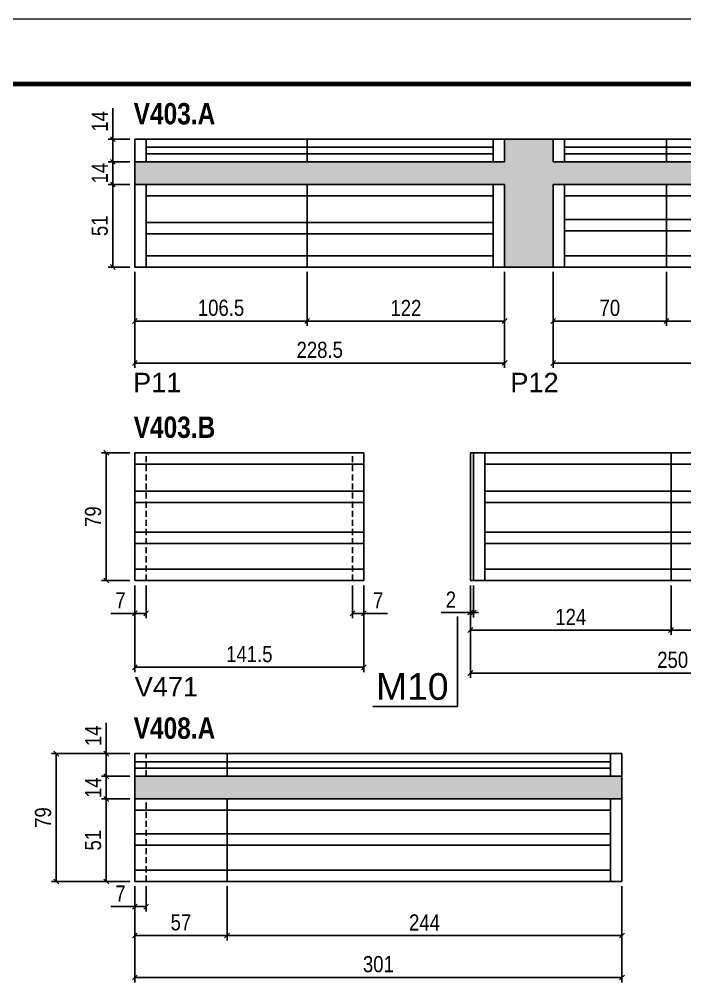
# Model space of a CAD drawing. Extents: x 3309 to 9563, y -2522 to 14608.
# Drawn here: x 5314 to 5725, y 12863 to 13459 of the extents above; entities that cross this region are included whole.
import ezdxf

# ---------------------------------------------------------------- set-up
doc = ezdxf.new("R2010")
doc.units = 0
doc.linetypes.add('DASHED', pattern=[0.75, 0.5, -0.25])
doc.linetypes.add('HIDDEN', pattern=[0.375, 0.25, -0.125])
for name, color, linetype in [('5', 5, 'Continuous'), ('COTA', 241, 'Continuous'), ('NOMENCLATURA', 7, 'Continuous'), ('Painéis', 200, 'Continuous'), ('SARR_2.2x7', 40, 'Continuous'), ('SARR_EDITAR', 141, 'Continuous')]:
    doc.layers.add(name, color=color, linetype=linetype)
doc.layers.add('Folhas', color=255, linetype='Continuous', lineweight=9)
doc.layers.add('SARRAFO DE PRESSAO', color=251, linetype='DASHED', lineweight=9)
doc.styles.add('COTA TECNICA', font='techl___.ttf', dxfattribs={"height": 10})
doc.styles.get("Standard").update_dxf_attribs({"font": 'arial.ttf'})
doc.styles.add('TECNICA', font='techb___.ttf', dxfattribs={"height": 10})
doc.dimstyles.new('PAINEL', dxfattribs={"dimtxt": 10, "dimasz": 3, "dimexe": 3, "dimexo": 3, "dimgap": 3, "dimtad": 1, "dimdec": 1, "dimzin": 12, "dimdsep": 46, "dimtxsty": 'COTA TECNICA', "dimblk1": 'OBLIQUE', "dimblk2": 'OBLIQUE', "dimsah": 1, "dimcen": 0.9, "dimclrd": 4, "dimclre": 4, "dimclrt": 240, "dimadec": 1, "dimazin": 3, "dimtfac": 1, "dimtdec": 1, "dimtmove": 0, "dimatfit": 3, "dimfxl": 1, "dimtolj": 1, "dimtzin": 12, "dimarcsym": 0})

# ---------------------------------------------------------------- blocks, each defined once
blk = doc.blocks.new('9999999999')
at = {"layer": 'Folhas'}
blk.add_lwpolyline([(98138.98, 34190.21), (99623.98, 34190.21), (99623.98, 35240.21), (98138.98, 35240.21)], close=True, dxfattribs=at)
at = {"layer": 'Folhas', "color": 30, "const_width": 3}
blk.add_lwpolyline([(98213.98, 34230.21), (99583.98, 34230.21), (99583.98, 35200.21), (98213.98, 35200.21)], close=True, dxfattribs=at)
blk = doc.blocks.new('_Oblique')
at = {"color": 0, "linetype": 'ByBlock', "lineweight": -2}
blk.add_line((-0.5, -0.5), (0.5, 0.5), dxfattribs=at)
blk = doc.blocks.new('*D40')
at = {"layer": 'COTA', "color": 4, "lineweight": -2, "transparency": 16777216}
for p, q in [((5643.45, 13303.18), (5643.45, 13243.8)), ((5837.45, 13303.18), (5837.45, 13243.8)), ((5837.45, 13246.8), (5643.45, 13246.8))]:
    blk.add_line(p, q, dxfattribs=at)
at = {"layer": 'Defpoints', "color": 0, "transparency": 16777216}
for p in [(5643.45, 13306.18), (5837.45, 13306.18), (5643.45, 13246.8)]:
    blk.add_point(p, dxfattribs=at)
at = {"layer": 'COTA', "color": 4, "lineweight": -2, "transparency": 16777216, "xscale": 3, "yscale": 3, "zscale": 3, "rotation": 180}
blk.add_blockref('_Oblique', (5643.45, 13246.8), dxfattribs=at)
at = {"layer": 'COTA', "color": 4, "lineweight": -2, "transparency": 16777216, "xscale": 3, "yscale": 3, "zscale": 3}
blk.add_blockref('_Oblique', (5837.45, 13246.8), dxfattribs=at)
at = {"layer": 'COTA', "color": 240, "transparency": 16777216, "insert": (5740.45, 13254.9), "char_height": 10, "attachment_point": 5, "style": 'COTA TECNICA'}
blk.add_mtext('\\A1;194', dxfattribs=at)
blk = doc.blocks.new('*D45')
at = {"layer": 'COTA', "color": 4, "lineweight": -2, "transparency": 16777216}
for p, q in [((5713.45, 13303.18), (5713.45, 13269.79)), ((5837.45, 13303.18), (5837.45, 13269.79)), ((5837.45, 13272.79), (5713.45, 13272.79))]:
    blk.add_line(p, q, dxfattribs=at)
at = {"layer": 'Defpoints', "color": 0, "transparency": 16777216}
for p in [(5713.45, 13306.18), (5837.45, 13306.18), (5713.45, 13272.79)]:
    blk.add_point(p, dxfattribs=at)
at = {"layer": 'COTA', "color": 4, "lineweight": -2, "transparency": 16777216, "xscale": 3, "yscale": 3, "zscale": 3, "rotation": 180}
blk.add_blockref('_Oblique', (5713.45, 13272.79), dxfattribs=at)
at = {"layer": 'COTA', "color": 4, "lineweight": -2, "transparency": 16777216, "xscale": 3, "yscale": 3, "zscale": 3}
blk.add_blockref('_Oblique', (5837.45, 13272.79), dxfattribs=at)
at = {"layer": 'COTA', "color": 240, "transparency": 16777216, "insert": (5775.45, 13280.86), "char_height": 10, "attachment_point": 5, "style": 'COTA TECNICA'}
blk.add_mtext('\\A1;124', dxfattribs=at)
blk = doc.blocks.new('*D46')
at = {"layer": 'COTA', "color": 4, "lineweight": -2, "transparency": 16777216}
for p, q in [((5643.45, 13303.18), (5643.45, 13269.79)), ((5713.45, 13303.18), (5713.45, 13269.79)), ((5713.45, 13272.79), (5643.45, 13272.79))]:
    blk.add_line(p, q, dxfattribs=at)
at = {"layer": 'Defpoints', "color": 0, "transparency": 16777216}
for p in [(5643.45, 13306.18), (5713.45, 13306.18), (5643.45, 13272.79)]:
    blk.add_point(p, dxfattribs=at)
at = {"layer": 'COTA', "color": 4, "lineweight": -2, "transparency": 16777216, "xscale": 3, "yscale": 3, "zscale": 3, "rotation": 180}
blk.add_blockref('_Oblique', (5643.45, 13272.79), dxfattribs=at)
at = {"layer": 'COTA', "color": 4, "lineweight": -2, "transparency": 16777216, "xscale": 3, "yscale": 3, "zscale": 3}
blk.add_blockref('_Oblique', (5713.45, 13272.79), dxfattribs=at)
at = {"layer": 'COTA', "color": 240, "transparency": 16777216, "insert": (5678.45, 13280.89), "char_height": 10, "attachment_point": 5, "style": 'COTA TECNICA'}
blk.add_mtext('\\A1;70', dxfattribs=at)
blk = doc.blocks.new('*D48')
at = {"layer": 'COTA', "color": 4, "lineweight": -2, "transparency": 16777216}
for p, q in [((5384.95, 13303.18), (5384.95, 13243.8)), ((5613.45, 13303.18), (5613.45, 13243.8)), ((5613.45, 13246.8), (5384.95, 13246.8))]:
    blk.add_line(p, q, dxfattribs=at)
at = {"layer": 'Defpoints', "color": 0, "transparency": 16777216}
for p in [(5384.95, 13306.18), (5613.45, 13306.18), (5384.95, 13246.8)]:
    blk.add_point(p, dxfattribs=at)
at = {"layer": 'COTA', "color": 4, "lineweight": -2, "transparency": 16777216, "xscale": 3, "yscale": 3, "zscale": 3, "rotation": 180}
blk.add_blockref('_Oblique', (5384.95, 13246.8), dxfattribs=at)
at = {"layer": 'COTA', "color": 4, "lineweight": -2, "transparency": 16777216, "xscale": 3, "yscale": 3, "zscale": 3}
blk.add_blockref('_Oblique', (5613.45, 13246.8), dxfattribs=at)
at = {"layer": 'COTA', "color": 240, "transparency": 16777216, "insert": (5499.2, 13254.93), "char_height": 10, "attachment_point": 5, "style": 'COTA TECNICA'}
blk.add_mtext('\\A1;228.5', dxfattribs=at)
blk = doc.blocks.new('*D49')
at = {"layer": 'COTA', "color": 4, "lineweight": -2, "transparency": 16777216}
for p, q in [((5491.45, 13303.18), (5491.45, 13269.79)), ((5613.45, 13303.18), (5613.45, 13269.79)), ((5613.45, 13272.79), (5491.45, 13272.79))]:
    blk.add_line(p, q, dxfattribs=at)
at = {"layer": 'Defpoints', "color": 0, "transparency": 16777216}
for p in [(5491.45, 13306.18), (5613.45, 13306.18), (5491.45, 13272.79)]:
    blk.add_point(p, dxfattribs=at)
at = {"layer": 'COTA', "color": 4, "lineweight": -2, "transparency": 16777216, "xscale": 3, "yscale": 3, "zscale": 3, "rotation": 180}
blk.add_blockref('_Oblique', (5491.45, 13272.79), dxfattribs=at)
at = {"layer": 'COTA', "color": 4, "lineweight": -2, "transparency": 16777216, "xscale": 3, "yscale": 3, "zscale": 3}
blk.add_blockref('_Oblique', (5613.45, 13272.79), dxfattribs=at)
at = {"layer": 'COTA', "color": 240, "transparency": 16777216, "insert": (5552.45, 13280.85), "char_height": 10, "attachment_point": 5, "style": 'COTA TECNICA'}
blk.add_mtext('\\A1;122', dxfattribs=at)
blk = doc.blocks.new('*D50')
at = {"layer": 'COTA', "color": 4, "lineweight": -2, "transparency": 16777216}
for p, q in [((5384.95, 13303.18), (5384.95, 13269.79)), ((5491.45, 13303.18), (5491.45, 13269.79)), ((5491.45, 13272.79), (5384.95, 13272.79))]:
    blk.add_line(p, q, dxfattribs=at)
at = {"layer": 'Defpoints', "color": 0, "transparency": 16777216}
for p in [(5384.95, 13306.18), (5491.45, 13306.18), (5384.95, 13272.79)]:
    blk.add_point(p, dxfattribs=at)
at = {"layer": 'COTA', "color": 4, "lineweight": -2, "transparency": 16777216, "xscale": 3, "yscale": 3, "zscale": 3, "rotation": 180}
blk.add_blockref('_Oblique', (5384.95, 13272.79), dxfattribs=at)
at = {"layer": 'COTA', "color": 4, "lineweight": -2, "transparency": 16777216, "xscale": 3, "yscale": 3, "zscale": 3}
blk.add_blockref('_Oblique', (5491.45, 13272.79), dxfattribs=at)
at = {"layer": 'COTA', "color": 240, "transparency": 16777216, "insert": (5438.2, 13280.9), "char_height": 10, "attachment_point": 5, "style": 'COTA TECNICA'}
blk.add_mtext('\\A1;106.5', dxfattribs=at)
blk = doc.blocks.new('*D51')
at = {"layer": 'COTA', "color": 4, "lineweight": -2, "transparency": 16777216}
for p, q in [((5381.95, 13357.18), (5368.38, 13357.18)), ((5371.38, 13306.18), (5371.38, 13357.18)), ((5381.95, 13306.18), (5368.38, 13306.18))]:
    blk.add_line(p, q, dxfattribs=at)
at = {"layer": 'Defpoints', "color": 0, "transparency": 16777216}
for p in [(5371.38, 13357.18), (5384.95, 13357.18), (5384.95, 13306.18)]:
    blk.add_point(p, dxfattribs=at)
at = {"layer": 'COTA', "color": 4, "lineweight": -2, "transparency": 16777216, "xscale": 3, "yscale": 3, "zscale": 3}
for p, rotation in [((5371.38, 13357.18), 90), ((5371.38, 13306.18), 270)]:
    blk.add_blockref('_Oblique', p, dxfattribs=dict(at, rotation=rotation))
at = {"layer": 'COTA', "color": 240, "transparency": 16777216, "insert": (5363.27, 13331.68), "char_height": 10, "attachment_point": 5, "rotation": 90, "style": 'COTA TECNICA'}
blk.add_mtext('\\A1;51', dxfattribs=at)
blk = doc.blocks.new('*D52')
at = {"layer": 'COTA', "color": 4, "lineweight": -2, "transparency": 16777216}
for p, q in [((5381.95, 13371.18), (5368.38, 13371.18)), ((5371.38, 13357.18), (5371.38, 13371.18)), ((5381.95, 13357.18), (5368.38, 13357.18))]:
    blk.add_line(p, q, dxfattribs=at)
at = {"layer": 'Defpoints', "color": 0, "transparency": 16777216}
for p in [(5371.38, 13371.18), (5384.95, 13371.18), (5384.95, 13357.18)]:
    blk.add_point(p, dxfattribs=at)
at = {"layer": 'COTA', "color": 4, "lineweight": -2, "transparency": 16777216, "xscale": 3, "yscale": 3, "zscale": 3}
for p, rotation in [((5371.38, 13371.18), 90), ((5371.38, 13357.18), 270)]:
    blk.add_blockref('_Oblique', p, dxfattribs=dict(at, rotation=rotation))
at = {"layer": 'COTA', "color": 240, "transparency": 16777216, "insert": (5363.3, 13364.18), "char_height": 10, "attachment_point": 5, "rotation": 90, "style": 'COTA TECNICA'}
blk.add_mtext('\\A1;14', dxfattribs=at)
blk = doc.blocks.new('*D53')
at = {"layer": 'COTA', "color": 4, "lineweight": -2, "transparency": 16777216}
for p, q in [((5371.38, 13385.18), (5371.38, 13404.3)), ((5381.95, 13385.18), (5368.38, 13385.18)), ((5371.38, 13371.18), (5371.38, 13385.18)), ((5381.95, 13371.18), (5368.38, 13371.18))]:
    blk.add_line(p, q, dxfattribs=at)
at = {"layer": 'Defpoints', "color": 0, "transparency": 16777216}
for p in [(5371.38, 13385.18), (5384.95, 13385.18), (5384.95, 13371.18)]:
    blk.add_point(p, dxfattribs=at)
at = {"layer": 'COTA', "color": 4, "lineweight": -2, "transparency": 16777216, "xscale": 3, "yscale": 3, "zscale": 3}
for p, rotation in [((5371.38, 13385.18), 90), ((5371.38, 13371.18), 270)]:
    blk.add_blockref('_Oblique', p, dxfattribs=dict(at, rotation=rotation))
at = {"layer": 'COTA', "color": 240, "transparency": 16777216, "insert": (5363.3, 13396.24), "char_height": 10, "attachment_point": 5, "rotation": 90, "style": 'COTA TECNICA'}
blk.add_mtext('\\A1;14', dxfattribs=at)
blk = doc.blocks.new('*D54')
at = {"layer": 'COTA', "color": 4, "lineweight": -2, "transparency": 16777216}
for p, q in [((5384.95, 13109.4), (5384.95, 13055.77)), ((5526.45, 13109.4), (5526.45, 13055.77)), ((5526.45, 13058.77), (5384.95, 13058.77))]:
    blk.add_line(p, q, dxfattribs=at)
at = {"layer": 'Defpoints', "color": 0, "transparency": 16777216}
for p in [(5384.95, 13112.4), (5526.45, 13112.4), (5384.95, 13058.77)]:
    blk.add_point(p, dxfattribs=at)
at = {"layer": 'COTA', "color": 4, "lineweight": -2, "transparency": 16777216, "xscale": 3, "yscale": 3, "zscale": 3, "rotation": 180}
blk.add_blockref('_Oblique', (5384.95, 13058.77), dxfattribs=at)
at = {"layer": 'COTA', "color": 4, "lineweight": -2, "transparency": 16777216, "xscale": 3, "yscale": 3, "zscale": 3}
blk.add_blockref('_Oblique', (5526.45, 13058.77), dxfattribs=at)
at = {"layer": 'COTA', "color": 240, "transparency": 16777216, "insert": (5455.7, 13066.88), "char_height": 10, "attachment_point": 5, "style": 'COTA TECNICA'}
blk.add_mtext('\\A1;141.5', dxfattribs=at)
blk = doc.blocks.new('*D55')
at = {"layer": 'COTA', "color": 4, "lineweight": -2, "transparency": 16777216}
for p, q in [((5381.95, 13191.4), (5364.31, 13191.4)), ((5367.31, 13191.4), (5367.31, 13112.4)), ((5381.95, 13112.4), (5364.31, 13112.4))]:
    blk.add_line(p, q, dxfattribs=at)
at = {"layer": 'Defpoints', "color": 0, "transparency": 16777216}
for p in [(5384.95, 13191.4), (5367.31, 13112.4), (5384.95, 13112.4)]:
    blk.add_point(p, dxfattribs=at)
at = {"layer": 'COTA', "color": 4, "lineweight": -2, "transparency": 16777216, "xscale": 3, "yscale": 3, "zscale": 3}
for p, rotation in [((5367.31, 13191.4), 90), ((5367.31, 13112.4), 270)]:
    blk.add_blockref('_Oblique', p, dxfattribs=dict(at, rotation=rotation))
at = {"layer": 'COTA', "color": 240, "transparency": 16777216, "insert": (5359.21, 13151.9), "char_height": 10, "attachment_point": 5, "rotation": 90, "style": 'COTA TECNICA'}
blk.add_mtext('\\A1;79', dxfattribs=at)
blk = doc.blocks.new('*D56')
at = {"layer": 'COTA', "color": 4, "lineweight": -2, "transparency": 16777216}
for p, q in [((5519.45, 13109.4), (5519.45, 13089.12)), ((5526.45, 13109.4), (5526.45, 13089.12)), ((5519.45, 13092.12), (5526.45, 13092.12)), ((5526.45, 13092.12), (5541.18, 13092.12))]:
    blk.add_line(p, q, dxfattribs=at)
at = {"layer": 'Defpoints', "color": 0, "transparency": 16777216}
for p in [(5519.45, 13112.4), (5526.45, 13112.4), (5526.45, 13092.12)]:
    blk.add_point(p, dxfattribs=at)
at = {"layer": 'COTA', "color": 4, "lineweight": -2, "transparency": 16777216, "xscale": 3, "yscale": 3, "zscale": 3, "rotation": 180}
blk.add_blockref('_Oblique', (5519.45, 13092.12), dxfattribs=at)
at = {"layer": 'COTA', "color": 4, "lineweight": -2, "transparency": 16777216, "xscale": 3, "yscale": 3, "zscale": 3}
blk.add_blockref('_Oblique', (5526.45, 13092.12), dxfattribs=at)
at = {"layer": 'COTA', "color": 240, "transparency": 16777216, "insert": (5535.32, 13100.19), "char_height": 10, "attachment_point": 5, "style": 'COTA TECNICA'}
blk.add_mtext('\\A1;7', dxfattribs=at)
blk = doc.blocks.new('*D57')
at = {"layer": 'COTA', "color": 4, "lineweight": -2, "transparency": 16777216}
for p, q in [((5592.31, 13109.4), (5592.31, 13052.23)), ((5842.31, 13109.4), (5842.31, 13052.23)), ((5842.31, 13055.23), (5592.31, 13055.23))]:
    blk.add_line(p, q, dxfattribs=at)
at = {"layer": 'Defpoints', "color": 0, "transparency": 16777216}
for p in [(5592.31, 13112.4), (5842.31, 13112.4), (5592.31, 13055.23)]:
    blk.add_point(p, dxfattribs=at)
at = {"layer": 'COTA', "color": 4, "lineweight": -2, "transparency": 16777216, "xscale": 3, "yscale": 3, "zscale": 3, "rotation": 180}
blk.add_blockref('_Oblique', (5592.31, 13055.23), dxfattribs=at)
at = {"layer": 'COTA', "color": 4, "lineweight": -2, "transparency": 16777216, "xscale": 3, "yscale": 3, "zscale": 3}
blk.add_blockref('_Oblique', (5842.31, 13055.23), dxfattribs=at)
at = {"layer": 'COTA', "color": 240, "transparency": 16777216, "insert": (5717.31, 13063.34), "char_height": 10, "attachment_point": 5, "style": 'COTA TECNICA'}
blk.add_mtext('\\A1;250', dxfattribs=at)
blk = doc.blocks.new('*D36')
at = {"layer": 'COTA', "color": 4, "lineweight": -2, "transparency": 16777216}
for p, q in [((5592.31, 13109.4), (5592.31, 13078.82)), ((5716.31, 13109.4), (5716.31, 13078.82)), ((5592.31, 13081.82), (5716.31, 13081.82))]:
    blk.add_line(p, q, dxfattribs=at)
at = {"layer": 'Defpoints', "color": 0, "transparency": 16777216}
for p in [(5592.31, 13112.4), (5716.31, 13112.4), (5716.31, 13081.82)]:
    blk.add_point(p, dxfattribs=at)
at = {"layer": 'COTA', "color": 4, "lineweight": -2, "transparency": 16777216, "xscale": 3, "yscale": 3, "zscale": 3, "rotation": 180}
blk.add_blockref('_Oblique', (5592.31, 13081.82), dxfattribs=at)
at = {"layer": 'COTA', "color": 4, "lineweight": -2, "transparency": 16777216, "xscale": 3, "yscale": 3, "zscale": 3}
blk.add_blockref('_Oblique', (5716.31, 13081.82), dxfattribs=at)
at = {"layer": 'COTA', "color": 240, "transparency": 16777216, "insert": (5654.31, 13089.89), "char_height": 10, "attachment_point": 5, "style": 'COTA TECNICA'}
blk.add_mtext('\\A1;124', dxfattribs=at)
blk = doc.blocks.new('*D37')
at = {"layer": 'COTA', "color": 4, "lineweight": -2, "transparency": 16777216}
for p, q in [((5592.31, 13109.4), (5592.31, 13089.61)), ((5594.31, 13109.4), (5594.31, 13089.61)), ((5592.31, 13092.61), (5574.2, 13092.61)), ((5594.31, 13092.61), (5592.31, 13092.61)), ((5594.31, 13092.61), (5597.31, 13092.61))]:
    blk.add_line(p, q, dxfattribs=at)
at = {"layer": 'Defpoints', "color": 0, "transparency": 16777216}
for p in [(5592.31, 13112.4), (5594.31, 13112.4), (5592.31, 13092.61)]:
    blk.add_point(p, dxfattribs=at)
at = {"layer": 'COTA', "color": 4, "lineweight": -2, "transparency": 16777216, "xscale": 3, "yscale": 3, "zscale": 3}
blk.add_blockref('_Oblique', (5592.31, 13092.61), dxfattribs=at)
at = {"layer": 'COTA', "color": 4, "lineweight": -2, "transparency": 16777216, "xscale": 3, "yscale": 3, "zscale": 3, "rotation": 180}
blk.add_blockref('_Oblique', (5594.31, 13092.61), dxfattribs=at)
at = {"layer": 'COTA', "color": 240, "transparency": 16777216, "insert": (5580.25, 13100.61), "char_height": 10, "attachment_point": 5, "style": 'COTA TECNICA'}
blk.add_mtext('\\A1;2', dxfattribs=at)
blk = doc.blocks.new('*D58')
at = {"layer": 'COTA', "color": 4, "lineweight": -2, "transparency": 16777216}
for p, q in [((5716.31, 13109.4), (5716.31, 13078.82)), ((5842.31, 13109.4), (5842.31, 13078.82)), ((5716.31, 13081.82), (5842.31, 13081.82))]:
    blk.add_line(p, q, dxfattribs=at)
at = {"layer": 'Defpoints', "color": 0, "transparency": 16777216}
for p in [(5716.31, 13112.4), (5842.31, 13112.4), (5842.31, 13081.82)]:
    blk.add_point(p, dxfattribs=at)
at = {"layer": 'COTA', "color": 4, "lineweight": -2, "transparency": 16777216, "xscale": 3, "yscale": 3, "zscale": 3, "rotation": 180}
blk.add_blockref('_Oblique', (5716.31, 13081.82), dxfattribs=at)
at = {"layer": 'COTA', "color": 4, "lineweight": -2, "transparency": 16777216, "xscale": 3, "yscale": 3, "zscale": 3}
blk.add_blockref('_Oblique', (5842.31, 13081.82), dxfattribs=at)
at = {"layer": 'COTA', "color": 240, "transparency": 16777216, "insert": (5779.31, 13089.92), "char_height": 10, "attachment_point": 5, "style": 'COTA TECNICA'}
blk.add_mtext('\\A1;126', dxfattribs=at)
blk = doc.blocks.new('*D63')
at = {"layer": 'COTA', "color": 4, "lineweight": -2, "transparency": 16777216}
for p, q in [((5384.95, 12923.4), (5384.95, 12864.02)), ((5685.95, 12923.4), (5685.95, 12864.02)), ((5685.95, 12867.02), (5384.95, 12867.02))]:
    blk.add_line(p, q, dxfattribs=at)
at = {"layer": 'Defpoints', "color": 0, "transparency": 16777216}
for p in [(5384.95, 12926.4), (5685.95, 12926.4), (5384.95, 12867.02)]:
    blk.add_point(p, dxfattribs=at)
at = {"layer": 'COTA', "color": 4, "lineweight": -2, "transparency": 16777216, "xscale": 3, "yscale": 3, "zscale": 3, "rotation": 180}
blk.add_blockref('_Oblique', (5384.95, 12867.02), dxfattribs=at)
at = {"layer": 'COTA', "color": 4, "lineweight": -2, "transparency": 16777216, "xscale": 3, "yscale": 3, "zscale": 3}
blk.add_blockref('_Oblique', (5685.95, 12867.02), dxfattribs=at)
at = {"layer": 'COTA', "color": 240, "transparency": 16777216, "insert": (5535.45, 12875.24), "char_height": 10, "attachment_point": 5, "style": 'COTA TECNICA'}
blk.add_mtext('\\A1;301', dxfattribs=at)
blk = doc.blocks.new('*D64')
at = {"layer": 'COTA', "color": 4, "lineweight": -2, "transparency": 16777216}
for p, q in [((5441.95, 12923.4), (5441.95, 12890.01)), ((5685.95, 12923.4), (5685.95, 12890.01)), ((5685.95, 12893.01), (5441.95, 12893.01))]:
    blk.add_line(p, q, dxfattribs=at)
at = {"layer": 'Defpoints', "color": 0, "transparency": 16777216}
for p in [(5441.95, 12926.4), (5685.95, 12926.4), (5441.95, 12893.01)]:
    blk.add_point(p, dxfattribs=at)
at = {"layer": 'COTA', "color": 4, "lineweight": -2, "transparency": 16777216, "xscale": 3, "yscale": 3, "zscale": 3, "rotation": 180}
blk.add_blockref('_Oblique', (5441.95, 12893.01), dxfattribs=at)
at = {"layer": 'COTA', "color": 4, "lineweight": -2, "transparency": 16777216, "xscale": 3, "yscale": 3, "zscale": 3}
blk.add_blockref('_Oblique', (5685.95, 12893.01), dxfattribs=at)
at = {"layer": 'COTA', "color": 240, "transparency": 16777216, "insert": (5563.95, 12901.08), "char_height": 10, "attachment_point": 5, "style": 'COTA TECNICA'}
blk.add_mtext('\\A1;244', dxfattribs=at)
blk = doc.blocks.new('*D65')
at = {"layer": 'COTA', "color": 4, "lineweight": -2, "transparency": 16777216}
for p, q in [((5384.95, 12923.4), (5384.95, 12890.01)), ((5441.95, 12923.4), (5441.95, 12890.01)), ((5441.95, 12893.01), (5384.95, 12893.01))]:
    blk.add_line(p, q, dxfattribs=at)
at = {"layer": 'Defpoints', "color": 0, "transparency": 16777216}
for p in [(5384.95, 12926.4), (5441.95, 12926.4), (5384.95, 12893.01)]:
    blk.add_point(p, dxfattribs=at)
at = {"layer": 'COTA', "color": 4, "lineweight": -2, "transparency": 16777216, "xscale": 3, "yscale": 3, "zscale": 3, "rotation": 180}
blk.add_blockref('_Oblique', (5384.95, 12893.01), dxfattribs=at)
at = {"layer": 'COTA', "color": 4, "lineweight": -2, "transparency": 16777216, "xscale": 3, "yscale": 3, "zscale": 3}
blk.add_blockref('_Oblique', (5441.95, 12893.01), dxfattribs=at)
at = {"layer": 'COTA', "color": 240, "transparency": 16777216, "insert": (5413.45, 12901.12), "char_height": 10, "attachment_point": 5, "style": 'COTA TECNICA'}
blk.add_mtext('\\A1;57', dxfattribs=at)
blk = doc.blocks.new('*D66')
at = {"layer": 'COTA', "color": 4, "lineweight": -2, "transparency": 16777216}
for p, q in [((5384.95, 12923.4), (5384.95, 12907.87)), ((5391.95, 12923.4), (5391.95, 12907.87)), ((5384.95, 12910.87), (5370.22, 12910.87)), ((5391.95, 12910.87), (5384.95, 12910.87))]:
    blk.add_line(p, q, dxfattribs=at)
at = {"layer": 'Defpoints', "color": 0, "transparency": 16777216}
for p in [(5384.95, 12926.4), (5391.95, 12926.4), (5384.95, 12910.87)]:
    blk.add_point(p, dxfattribs=at)
at = {"layer": 'COTA', "color": 4, "lineweight": -2, "transparency": 16777216, "xscale": 3, "yscale": 3, "zscale": 3, "rotation": 180}
blk.add_blockref('_Oblique', (5384.95, 12910.87), dxfattribs=at)
at = {"layer": 'COTA', "color": 4, "lineweight": -2, "transparency": 16777216, "xscale": 3, "yscale": 3, "zscale": 3}
blk.add_blockref('_Oblique', (5391.95, 12910.87), dxfattribs=at)
at = {"layer": 'COTA', "color": 240, "transparency": 16777216, "insert": (5376.09, 12918.95), "char_height": 10, "attachment_point": 5, "style": 'COTA TECNICA'}
blk.add_mtext('\\A1;7', dxfattribs=at)
blk = doc.blocks.new('*D88')
at = {"layer": 'COTA', "color": 4, "lineweight": -2, "transparency": 16777216}
for p, q in [((5384.95, 13109.4), (5384.95, 13089.12)), ((5391.95, 13109.4), (5391.95, 13089.12)), ((5384.95, 13092.12), (5370.22, 13092.12)), ((5391.95, 13092.12), (5384.95, 13092.12))]:
    blk.add_line(p, q, dxfattribs=at)
at = {"layer": 'Defpoints', "color": 0, "transparency": 16777216}
for p in [(5384.95, 13112.4), (5391.95, 13112.4), (5384.95, 13092.12)]:
    blk.add_point(p, dxfattribs=at)
at = {"layer": 'COTA', "color": 4, "lineweight": -2, "transparency": 16777216, "xscale": 3, "yscale": 3, "zscale": 3, "rotation": 180}
blk.add_blockref('_Oblique', (5384.95, 13092.12), dxfattribs=at)
at = {"layer": 'COTA', "color": 4, "lineweight": -2, "transparency": 16777216, "xscale": 3, "yscale": 3, "zscale": 3}
blk.add_blockref('_Oblique', (5391.95, 13092.12), dxfattribs=at)
at = {"layer": 'COTA', "color": 240, "transparency": 16777216, "insert": (5376.09, 13100.19), "char_height": 10, "attachment_point": 5, "style": 'COTA TECNICA'}
blk.add_mtext('\\A1;7', dxfattribs=at)
blk = doc.blocks.new('*D89')
at = {"layer": 'COTA', "color": 4, "lineweight": -2, "transparency": 16777216}
for p, q in [((5381.95, 12977.4), (5364.31, 12977.4)), ((5367.31, 12977.4), (5367.31, 12926.4)), ((5381.95, 12926.4), (5364.31, 12926.4))]:
    blk.add_line(p, q, dxfattribs=at)
at = {"layer": 'Defpoints', "color": 0, "transparency": 16777216}
for p in [(5384.95, 12977.4, 0), (5367.31, 12926.4), (5384.95, 12926.4, 0)]:
    blk.add_point(p, dxfattribs=at)
at = {"layer": 'COTA', "color": 4, "lineweight": -2, "transparency": 16777216, "xscale": 3, "yscale": 3, "zscale": 3}
for p, rotation in [((5367.31, 12977.4), 90), ((5367.31, 12926.4), 270)]:
    blk.add_blockref('_Oblique', p, dxfattribs=dict(at, rotation=rotation))
at = {"layer": 'COTA', "color": 240, "transparency": 16777216, "insert": (5359.2, 12951.9), "char_height": 10, "attachment_point": 5, "rotation": 90, "style": 'COTA TECNICA'}
blk.add_mtext('\\A1;51', dxfattribs=at)
blk = doc.blocks.new('*D90')
at = {"layer": 'COTA', "color": 4, "lineweight": -2, "transparency": 16777216}
for p, q in [((5381.95, 12991.4), (5364.31, 12991.4)), ((5367.31, 12977.4), (5367.31, 12991.4)), ((5381.95, 12977.4), (5364.31, 12977.4))]:
    blk.add_line(p, q, dxfattribs=at)
at = {"layer": 'Defpoints', "color": 0, "transparency": 16777216}
for p in [(5367.31, 12991.4), (5384.95, 12991.4, 0), (5384.95, 12977.4, 0)]:
    blk.add_point(p, dxfattribs=at)
at = {"layer": 'COTA', "color": 4, "lineweight": -2, "transparency": 16777216, "xscale": 3, "yscale": 3, "zscale": 3}
for p, rotation in [((5367.31, 12991.4), 90), ((5367.31, 12977.4), 270)]:
    blk.add_blockref('_Oblique', p, dxfattribs=dict(at, rotation=rotation))
at = {"layer": 'COTA', "color": 240, "transparency": 16777216, "insert": (5359.24, 12984.4), "char_height": 10, "attachment_point": 5, "rotation": 90, "style": 'COTA TECNICA'}
blk.add_mtext('\\A1;14', dxfattribs=at)
blk = doc.blocks.new('*D91')
at = {"layer": 'COTA', "color": 4, "lineweight": -2, "transparency": 16777216}
for p, q in [((5381.95, 13005.4), (5333.4, 13005.4)), ((5336.4, 12926.4), (5336.4, 13005.4)), ((5381.95, 12926.4), (5333.4, 12926.4))]:
    blk.add_line(p, q, dxfattribs=at)
at = {"layer": 'Defpoints', "color": 0, "transparency": 16777216}
for p in [(5336.4, 13005.4), (5384.95, 13005.4, 0), (5384.95, 12926.4, 0)]:
    blk.add_point(p, dxfattribs=at)
at = {"layer": 'COTA', "color": 4, "lineweight": -2, "transparency": 16777216, "xscale": 3, "yscale": 3, "zscale": 3}
for p, rotation in [((5336.4, 13005.4), 90), ((5336.4, 12926.4), 270)]:
    blk.add_blockref('_Oblique', p, dxfattribs=dict(at, rotation=rotation))
at = {"layer": 'COTA', "color": 240, "transparency": 16777216, "insert": (5328.3, 12965.9), "char_height": 10, "attachment_point": 5, "rotation": 90, "style": 'COTA TECNICA'}
blk.add_mtext('\\A1;79', dxfattribs=at)
blk = doc.blocks.new('*D92')
at = {"layer": 'COTA', "color": 4, "lineweight": -2, "transparency": 16777216}
for p, q in [((5367.31, 13005.4), (5367.31, 13024.52)), ((5381.95, 13005.4), (5364.31, 13005.4)), ((5367.31, 12991.4), (5367.31, 13005.4)), ((5381.95, 12991.4), (5364.31, 12991.4))]:
    blk.add_line(p, q, dxfattribs=at)
at = {"layer": 'Defpoints', "color": 0, "transparency": 16777216}
for p in [(5367.31, 13005.4), (5384.95, 13005.4), (5384.95, 12991.4)]:
    blk.add_point(p, dxfattribs=at)
at = {"layer": 'COTA', "color": 4, "lineweight": -2, "transparency": 16777216, "xscale": 3, "yscale": 3, "zscale": 3}
for p, rotation in [((5367.31, 13005.4), 90), ((5367.31, 12991.4), 270)]:
    blk.add_blockref('_Oblique', p, dxfattribs=dict(at, rotation=rotation))
at = {"layer": 'COTA', "color": 240, "transparency": 16777216, "insert": (5359.24, 13016.46), "char_height": 10, "attachment_point": 5, "rotation": 90, "style": 'COTA TECNICA'}
blk.add_mtext('\\A1;14', dxfattribs=at)

msp = doc.modelspace()

# ---------------------------------------------------------------- hatches: boundary and pattern name
at = {"layer": 'COTA'}
h = msp.add_hatch(dxfattribs=at)
h.set_pattern_fill('AR-CONC', color=256, scale=0.03)
h.set_pattern_definition([(50, (-15.168, 21.4303), (5.4655401, -0.4781726), [0.5715, -6.2865]), (355, (-15.168, 21.4303), (-1.0573026, 5.7317054), [0.4572, -5.0292175]), (100.451445, (-14.7125, 21.3904), (4.4082374, 5.2535326), [0.4857003, -5.3427073]), (46.1842, (-15.168, 22.954), (8.1323712, -1.2612698), [0.85725, -9.42975]), (96.63556, (-14.49, 22.849), (7.122124, 7.4227837), [0.7285507, -8.0140682]), (351.18415, (-15.168, 22.954), (7.122124, 7.4227837), [0.685799, -7.543792]), (21, (-14.406, 22.5733), (4.5484317, -3.067956), [0.5715, -6.2865]), (326, (-14.406, 22.5733), (1.8540609, 5.525639), [0.4572, -5.0292]), (71.451445, (-14.027, 22.3176), (6.4024926, 2.457683), [0.4857003, -5.3426981]), (37.5, (-15.168, 21.4303), (0.0926581, 2.53665117), [0, -4.96824, 0, -5.1054, 0, -5.04825]), (7.5, (-15.168, 21.4303), (2.0045899, 3.00541724), [0, -2.91084, 0, -4.85394, 0, -1.92405]), (327.5, (-16.8673, 21.4303), (4.06771786, -0.17186232), [0, -1.905, 0, -5.9436, 0, -7.8867]), (317.5, (-17.6293, 21.4303), (4.4438754, 0.7627947), [0, -2.4765, 0, -3.94716, 0, -5.6007])])
h.paths.add_polyline_path([(5643.45, 13371.18), (5643.45, 13385.18), (5613.45, 13385.18), (5613.45, 13371.18), (5384.95, 13371.18), (5384.95, 13357.18), (5613.45, 13357.18), (5613.45, 13306.18), (5643.45, 13306.18), (5643.45, 13357.18), (5837.45, 13357.18), (5837.45, 13371.18)])
h = msp.add_hatch(dxfattribs=at)
h.set_pattern_fill('AR-CONC', color=256, scale=0.03)
h.set_pattern_definition([(50, (-15.168, 102.7414), (5.46554, -0.4781726), [0.5715, -6.2865]), (355, (-15.168, 102.7414), (-1.0573026, 5.7317054), [0.4572, -5.0292175]), (100.451445, (-14.7125, 102.7015), (4.4082374, 5.2535326), [0.4857003, -5.3427073]), (46.1842, (-15.168, 104.2654), (8.1323712, -1.2612698), [0.85725, -9.42975]), (96.63556, (-14.49, 104.16), (7.122124, 7.4227837), [0.7285507, -8.014068]), (351.18415, (-15.168, 104.265), (7.122124, 7.4227837), [0.685799, -7.543792]), (21, (-14.406, 103.8844), (4.5484317, -3.067956), [0.5715, -6.2865]), (326, (-14.406, 103.8844), (1.8540609, 5.525639), [0.4572, -5.0292]), (71.451445, (-14.027, 103.6287), (6.4024926, 2.457683), [0.4857003, -5.3426981]), (37.5, (-15.168, 102.7414), (0.0926581, 2.53665117), [0, -4.96824, 0, -5.1054, 0, -5.04825]), (7.5, (-15.168, 102.7414), (2.0045899, 3.00541724), [0, -2.91084, 0, -4.85394, 0, -1.92405]), (327.5, (-16.8673, 102.7414), (4.06771786, -0.17186232), [0, -1.905, 0, -5.9436, 0, -7.8867]), (317.5, (-17.6293, 102.7414), (4.4438754, 0.7627947), [0, -2.4765, 0, -3.94716, 0, -5.6007])])
h.paths.add_polyline_path([(5685.95, 12977.4), (5685.95, 12991.4), (5384.95, 12991.4), (5384.95, 12977.4)])

# ---------------------------------------------------------------- linework, layer by layer
for p, q in [((5643.45, 13385.18), (5613.45, 13385.18)), ((5384.95, 13357.18), (5384.95, 13371.18)), ((5643.45, 13306.18), (5613.45, 13306.18)), ((5384.95, 12977.4), (5384.95, 12991.4)), ((5685.95, 12977.4), (5685.95, 12991.4))]:
    msp.add_line(p, q, dxfattribs=at)
at = {"layer": 'NOMENCLATURA', "linetype": 'Continuous'}
for p, q in [((5584.4, 13034.47), (5584.4, 13090.1)), ((5531.99, 13034.47), (5584.4, 13034.47))]:
    msp.add_line(p, q, dxfattribs=at)
at = {"layer": 'Painéis', "linetype": 'ByBlock'}
for p, q in [((5384.95, 13371.18), (5384.95, 13385.18)), ((5384.95, 13385.18), (5613.45, 13385.18)), ((5491.45, 13385.18), (5491.45, 13371.18)), ((5613.45, 13385.18), (5613.45, 13371.18)), ((5837.45, 13385.18), (5643.45, 13385.18)), ((5643.45, 13371.18), (5643.45, 13385.18)), ((5713.45, 13371.18), (5713.45, 13385.18)), ((5613.45, 13371.18), (5384.95, 13371.18)), ((5837.45, 13371.18), (5643.45, 13371.18)), ((5384.95, 13306.18), (5384.95, 13357.18)), ((5384.95, 13357.18), (5613.45, 13357.18)), ((5491.45, 13357.18), (5491.45, 13306.18)), ((5613.45, 13357.18), (5613.45, 13306.18)), ((5643.45, 13306.18), (5643.45, 13357.18)), ((5643.45, 13357.18), (5837.45, 13357.18)), ((5713.45, 13357.18), (5713.45, 13306.18)), ((5613.45, 13306.18), (5384.95, 13306.18)), ((5837.45, 13306.18), (5643.45, 13306.18)), ((5526.45, 13191.4), (5384.95, 13191.4)), ((5384.95, 13191.4), (5384.95, 13112.4)), ((5526.45, 13112.4), (5526.45, 13191.4)), ((5842.31, 13191.4), (5592.31, 13191.4)), ((5592.31, 13191.4), (5592.31, 13112.4)), ((5594.31, 13191.4), (5594.31, 13112.4)), ((5716.31, 13191.4), (5716.31, 13112.4)), ((5384.95, 13112.4), (5526.45, 13112.4)), ((5592.31, 13112.4), (5842.31, 13112.4)), ((5685.95, 13005.4), (5384.95, 13005.4)), ((5384.95, 12991.4), (5384.95, 13005.4)), ((5441.95, 12991.4), (5441.95, 13005.4)), ((5685.95, 12991.4), (5685.95, 13005.4)), ((5685.95, 12991.4), (5384.95, 12991.4)), ((5384.95, 12926.4), (5384.95, 12977.4)), ((5384.95, 12977.4), (5685.95, 12977.4)), ((5441.95, 12977.4), (5441.95, 12926.4)), ((5685.95, 12977.4), (5685.95, 12926.4)), ((5685.95, 12926.4), (5384.95, 12926.4))]:
    msp.add_line(p, q, dxfattribs=at)
at = {"layer": 'SARR_2.2x7', "linetype": 'Continuous'}
for p, q in [((5391.95, 13371.18), (5391.95, 13385.18)), ((5606.45, 13371.18), (5606.45, 13385.18)), ((5650.45, 13371.18), (5650.45, 13385.18)), ((5391.95, 13306.18), (5391.95, 13357.18)), ((5606.45, 13306.18), (5606.45, 13357.18)), ((5650.45, 13306.18), (5650.45, 13357.18)), ((5491.45, 13350.18), (5391.95, 13350.18)), ((5606.45, 13350.18), (5491.45, 13350.18)), ((5713.45, 13350.18), (5650.45, 13350.18)), ((5828.45, 13350.18), (5713.45, 13350.18)), ((5491.45, 13333.62), (5391.95, 13333.62)), ((5606.45, 13333.62), (5491.45, 13333.62)), ((5713.45, 13335.62), (5650.45, 13335.62)), ((5828.45, 13335.62), (5713.45, 13335.62)), ((5491.45, 13326.62), (5391.95, 13326.62)), ((5606.45, 13326.62), (5491.45, 13326.62)), ((5713.45, 13328.62), (5650.45, 13328.62)), ((5828.45, 13328.62), (5713.45, 13328.62)), ((5491.45, 13313.18), (5391.95, 13313.18)), ((5606.45, 13313.18), (5491.45, 13313.18)), ((5713.45, 13313.18), (5650.45, 13313.18)), ((5828.45, 13313.18), (5713.45, 13313.18)), ((5601.31, 13112.4), (5601.31, 13191.4)), ((5384.95, 13184.4), (5526.45, 13184.4)), ((5601.31, 13184.4), (5833.31, 13184.4)), ((5384.95, 13167.65), (5526.45, 13167.65)), ((5601.31, 13167.65), (5833.31, 13167.65)), ((5384.95, 13160.65), (5526.45, 13160.65)), ((5601.31, 13160.65), (5833.31, 13160.65)), ((5384.95, 13142.39), (5526.45, 13142.39)), ((5601.31, 13142.39), (5833.31, 13142.39)), ((5384.95, 13135.39), (5526.45, 13135.39)), ((5601.31, 13135.39), (5833.31, 13135.39)), ((5384.95, 13119.4), (5526.45, 13119.4)), ((5601.31, 13119.4), (5833.31, 13119.4)), ((5678.95, 12991.4), (5678.95, 13005.4)), ((5678.95, 12926.4), (5678.95, 12977.4)), ((5441.95, 12970.4), (5384.95, 12970.4)), ((5678.95, 12970.4), (5441.95, 12970.4)), ((5441.95, 12955.84), (5384.95, 12955.84)), ((5678.95, 12955.84), (5441.95, 12955.84)), ((5441.95, 12948.84), (5384.95, 12948.84)), ((5678.95, 12948.84), (5441.95, 12948.84)), ((5441.95, 12933.4), (5384.95, 12933.4)), ((5678.95, 12933.4), (5441.95, 12933.4))]:
    msp.add_line(p, q, dxfattribs=at)
at = {"layer": 'SARR_2.2x7', "linetype": 'HIDDEN', "ltscale": 15}
for p, q in [((5391.95, 13112.4), (5391.95, 13191.4)), ((5519.45, 13112.4), (5519.45, 13191.4)), ((5391.95, 12991.4), (5391.95, 13005.4)), ((5391.95, 12926.4), (5391.95, 12977.4))]:
    msp.add_line(p, q, dxfattribs=at)
at = {"layer": 'SARR_EDITAR', "linetype": 'Continuous'}
for p, q in [((5391.95, 13380.18), (5491.45, 13380.18)), ((5606.45, 13380.18), (5491.45, 13380.18)), ((5713.45, 13380.18), (5650.45, 13380.18)), ((5828.45, 13380.18), (5713.45, 13380.18)), ((5391.95, 13376.18), (5491.45, 13376.18)), ((5606.45, 13376.18), (5491.45, 13376.18)), ((5713.45, 13376.18), (5650.45, 13376.18)), ((5828.45, 13376.18), (5713.45, 13376.18)), ((5441.95, 13000.4), (5384.95, 13000.4)), ((5441.95, 12996.4), (5384.95, 12996.4)), ((5678.95, 13000.4), (5441.95, 13000.4)), ((5678.95, 12996.4), (5441.95, 12996.4))]:
    msp.add_line(p, q, dxfattribs=at)

# ---------------------------------------------------------------- block references
at = {"layer": 'SARRAFO DE PRESSAO', "color": 6, "linetype": 'ByBlock'}
msp.add_blockref('9999999999', (-93231.11, -21780.92), dxfattribs=at)

# ---------------------------------------------------------------- texts
at = {"layer": '5', "linetype": 'Continuous'}
for s, rotation, p in [('P11', 0.00004, (5383.89, 13228.79)), ('P12', 0.00004, (5617, 13228.79)), ('V471', 359.99996, (5384.89, 13040.76))]:
    msp.add_text(s, height=12, rotation=rotation, dxfattribs=at).set_placement(p)
at = {"layer": 'NOMENCLATURA', "style": 'TECNICA'}
for s, p in [('V403.A', (5384.23, 13394.37)), ('V403.B', (5384.23, 13200.58)), ('V408.A', (5384.23, 13014.59))]:
    msp.add_text(s, height=13.2, dxfattribs=at).set_placement(p)
at = {"layer": 'NOMENCLATURA', "linetype": 'Continuous'}
msp.add_text('M10', height=16.5, dxfattribs=at).set_placement((5534, 13038.67))

# ---------------------------------------------------------------- dimensions: what is measured, and where the dimension line sits
at = {"layer": 'COTA'}
for base, p1, p2, angle, picture, middle in [((5371.38, 13385.18), (5384.95, 13371.18), (5384.95, 13385.18), 90, '*D53', (5363.3, 13396.24)), ((5371.38, 13357.18), (5384.95, 13306.18), (5384.95, 13357.18), 90, '*D51', (5363.27, 13331.68)), ((5384.95, 13246.8), (5613.45, 13306.18), (5384.95, 13306.18), 0, '*D48', (5499.2, 13254.93)), ((5491.45, 13272.79), (5613.45, 13306.18), (5491.45, 13306.18), 180, '*D49', (5552.45, 13280.85)), ((5643.45, 13246.8), (5837.45, 13306.18), (5643.45, 13306.18), 0, '*D40', (5740.45, 13254.9)), ((5713.45, 13272.79), (5837.45, 13306.18), (5713.45, 13306.18), 180, '*D45', (5775.45, 13280.86)), ((5367.31, 13112.4), (5384.95, 13191.4), (5384.95, 13112.4), 90, '*D55', (5359.21, 13151.9)), ((5384.95, 13092.12), (5391.95, 13112.4), (5384.95, 13112.4), 180, '*D88', (5376.09, 13100.19)), ((5384.95, 13058.77), (5526.45, 13112.4), (5384.95, 13112.4), 180, '*D54', (5455.7, 13066.88)), ((5592.31, 13055.23), (5842.31, 13112.4), (5592.31, 13112.4), 180, '*D57', (5717.31, 13063.34)), ((5367.31, 13005.4), (5384.95, 12991.4), (5384.95, 13005.4), 90, '*D92', (5359.24, 13016.46)), ((5336.4, 13005.4, 0), (5384.95, 12926.4), (5384.95, 13005.4), 90, '*D91', (5328.3, 12965.9, 0)), ((5367.31, 12926.4, 0), (5384.95, 12977.4), (5384.95, 12926.4), 90, '*D89', (5359.2, 12951.9, 0)), ((5384.95, 12910.87), (5391.95, 12926.4), (5384.95, 12926.4), 180, '*D66', (5376.09, 12918.95)), ((5384.95, 12867.02), (5685.95, 12926.4), (5384.95, 12926.4), 0, '*D63', (5535.45, 12875.24)), ((5441.95, 12893.01), (5685.95, 12926.4), (5441.95, 12926.4), 180, '*D64', (5563.95, 12901.08))]:
    dim = msp.add_linear_dim(base=base, p1=p1, p2=p2, angle=angle, dimstyle='PAINEL', dxfattribs=at)
    dim.commit()
    dim.dimension.update_dxf_attribs({"geometry": picture, "text_midpoint": middle})
for base, p1, p2, picture, middle in [((5371.38, 13371.18), (5384.95, 13357.18), (5384.95, 13371.18), '*D52', (5371.38, 13364.18)), ((5367.31, 12991.4, 0), (5384.95, 12977.4), (5384.95, 12991.4), '*D90', (5367.31, 12984.4, 0))]:
    dim = msp.add_linear_dim(base=base, p1=p1, p2=p2, angle=90, dimstyle='PAINEL', dxfattribs=at)
    dim.commit()
    dim.dimension.update_dxf_attribs({"geometry": picture, "text_midpoint": middle, "dimtype": 160})
for base, p1, p2, picture, middle in [((5384.95, 13272.79), (5491.45, 13306.18), (5384.95, 13306.18), '*D50', (5438.2, 13280.9)), ((5643.45, 13272.79), (5713.45, 13306.18), (5643.45, 13306.18), '*D46', (5678.45, 13280.89)), ((5384.95, 12893.01), (5441.95, 12926.4), (5384.95, 12926.4), '*D65', (5413.45, 12901.12))]:
    dim = msp.add_linear_dim(base=base, p1=p1, p2=p2, angle=180, dimstyle='PAINEL', override={"dimtmove": 1}, dxfattribs=at)
    dim.commit()
    dim.dimension.update_dxf_attribs({"geometry": picture, "text_midpoint": middle})
for base, p1, p2, picture, middle in [((5526.45, 13092.12), (5519.45, 13112.4), (5526.45, 13112.4), '*D56', (5535.32, 13100.19)), ((5592.31, 13092.61), (5594.31, 13112.4), (5592.31, 13112.4), '*D37', (5580.25, 13100.61)), ((5716.31, 13081.82), (5592.31, 13112.4), (5716.31, 13112.4), '*D36', (5654.31, 13089.89)), ((5842.31, 13081.82), (5716.31, 13112.4), (5842.31, 13112.4), '*D58', (5779.31, 13089.92))]:
    dim = msp.add_linear_dim(base=base, p1=p1, p2=p2, dimstyle='PAINEL', dxfattribs=at)
    dim.commit()
    dim.dimension.update_dxf_attribs({"geometry": picture, "text_midpoint": middle})

doc.saveas('drawing.dxf')
